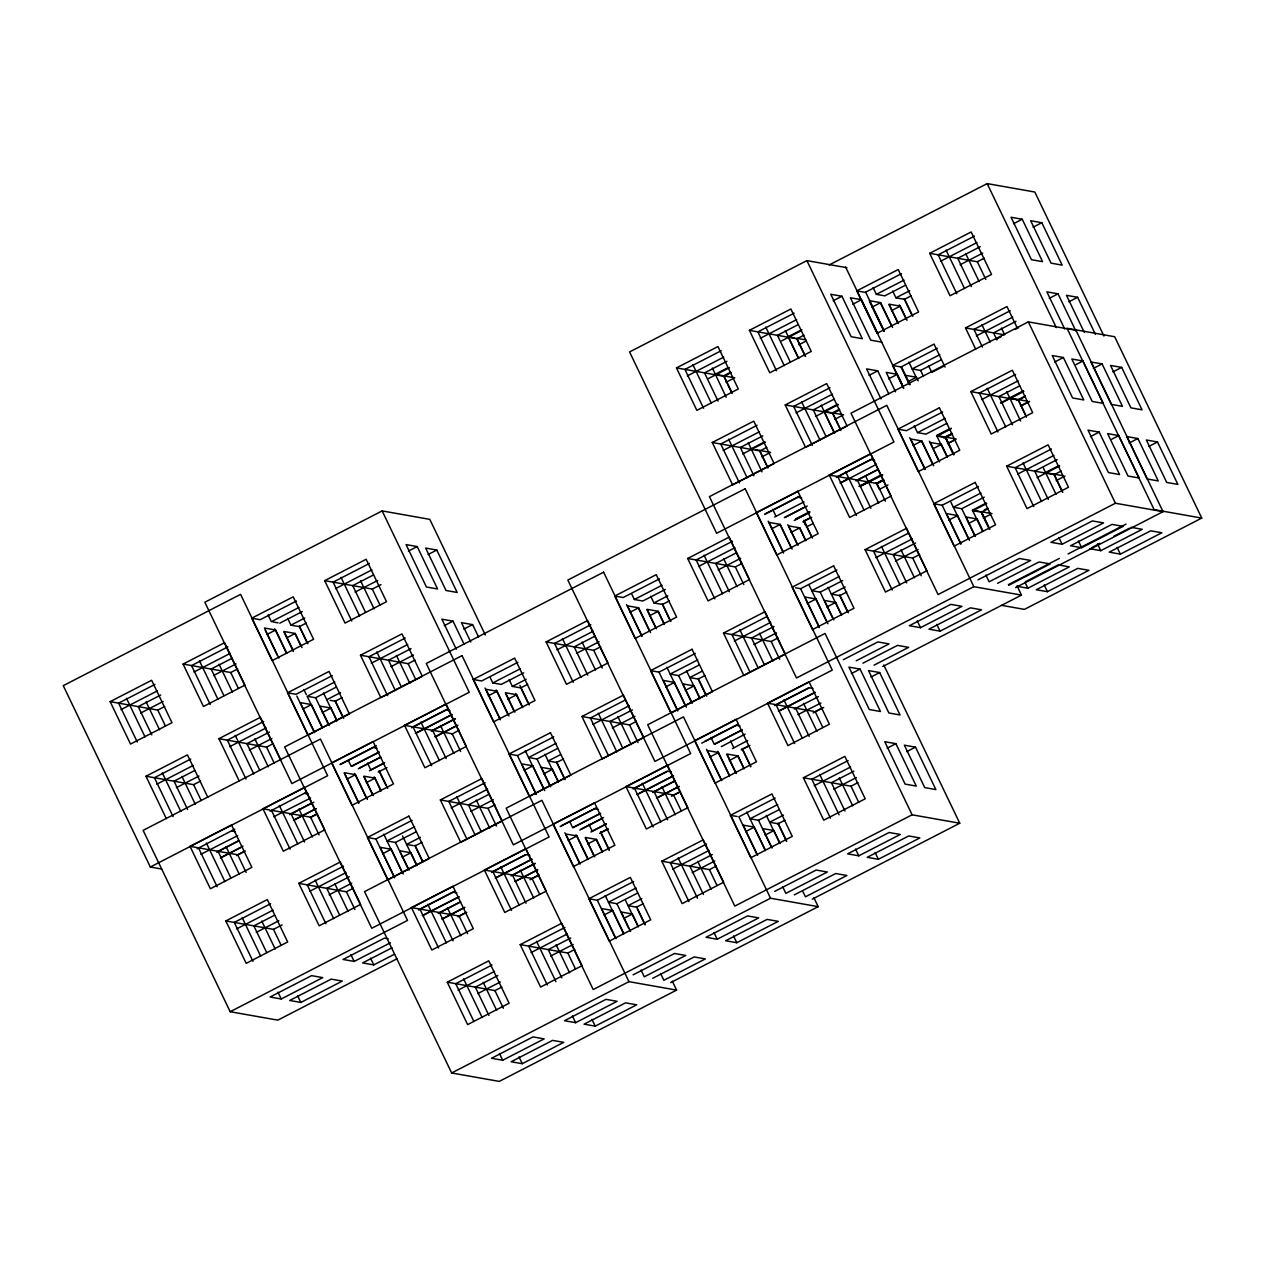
<?xml version="1.0" encoding="UTF-8"?>
<svg xmlns="http://www.w3.org/2000/svg" width="1265" height="1265" viewBox="0 0 1265 1265"><rect width="100%" height="100%" fill="white"/><g stroke="black" fill="none" stroke-linecap="round" stroke-linejoin="round"><path stroke-width="1.5" d="M806.896 260.622L629.559 351.939L716.638 533.292L893.96 441.975L806.896 260.622L846.918 267.706M829.16 264.97L987.174 183.599L1034.817 192.027L1103.966 336.047M382.156 510.918L204.835 602.235L291.899 783.588L469.236 692.271L382.156 510.918L429.8 519.362L485.286 634.919M676.475 367.909L717.951 346.547L738.317 388.972L696.841 410.334L676.475 367.909L724.102 376.338L731.012 372.78M749.402 330.355L790.878 308.992L811.245 351.417L769.768 372.78L749.402 330.355L797.045 338.783L803.955 335.225M721.208 350.721L684.918 369.412L703.593 408.295M794.151 313.167L757.861 331.857L776.52 370.74M687.338 375.879L723.722 357.141M760.265 338.324L796.665 319.586M833.208 300.77L841.937 296.263L862.303 338.688L851.155 336.711L830.789 294.286L841.937 296.263M856.753 290.887L898.229 269.524L918.596 311.949L877.119 333.296L856.753 290.887L865.197 292.373L901.486 273.683M929.68 253.332L971.156 231.969L991.523 274.394L950.047 295.741L929.68 253.332L977.323 261.76L984.233 258.202M726.98 361.3L704.526 372.875L718.093 401.147M798.199 324.646L777.453 335.32L790.182 361.822M974.43 236.128L938.14 254.818L956.799 293.701M727.264 368.083L715.168 374.314L734.775 377.776L726.031 382.283M798.294 357.963L788.111 336.759L801.931 329.643M708.669 378.441L729.478 367.72M781.596 340.886L800.698 331.066M852.784 304.233L861.528 299.726L877.657 333.312M873.103 287.582L876.345 294.35L904.001 280.118M940.543 261.286L976.944 242.564M1013.486 223.731L1022.231 219.24L1042.597 261.665L1031.434 259.689L1011.067 217.264L1022.231 219.24M251.735 618.206L293.211 596.843L313.578 639.268L272.102 660.63L251.735 618.206L260.179 619.708L296.484 601.017M324.678 580.651L366.154 559.288L386.521 601.713L345.045 623.076L324.678 580.651L372.305 589.079L380.955 584.636M730.538 372.258L723.627 375.816L732.103 393.478M905.534 285.163L884.804 295.852L876.345 294.35M980.201 246.722L957.731 258.297L971.314 286.57M369.412 563.463L333.122 582.153L351.796 621.036M798.958 344.728L805.947 341.123M871.901 307.174L880.646 302.667L892.521 327.414M110.15 701.648L151.626 680.285L171.993 722.695L130.516 744.057L110.15 701.648L157.793 710.076L164.703 706.518M183.093 664.078L224.569 642.731L244.936 685.14L203.459 706.503L183.093 664.078L230.736 672.521L237.646 668.948M892.679 291.045L895.936 297.813L909.756 290.697M960.135 264.764L982.699 253.142M1033.078 227.21L1041.807 222.703L1062.173 265.128L1051.041 263.152L1030.675 220.727L1041.807 222.703M298.983 607.437L271.342 621.684L268.085 614.901M335.525 588.62L371.926 569.882M408.469 551.066L417.213 546.559L437.579 588.984L426.432 587.007L406.065 544.598L417.213 546.559M154.899 684.444L118.61 703.134L137.268 742.017M227.842 646.889L191.537 665.58L210.211 704.463M895.936 297.813L904.38 299.315L911.306 295.757M279.786 623.171L302.256 611.596M352.729 585.616L373.46 574.942M891.493 310.637L900.237 306.13L907.021 320.282M121.013 709.602L157.413 690.864M193.94 672.047L230.341 653.309M266.899 634.492L275.628 630.002L286.665 652.977M287.661 618.364L290.918 625.147L304.754 618.032M355.117 592.083L377.682 580.461M428.06 554.529L436.789 550.038L457.155 592.447L446.023 590.486L425.657 548.061L436.789 550.038M160.671 695.038L138.201 706.613L151.784 734.886M231.89 658.369L211.144 669.043L223.873 695.56M290.918 625.147L299.378 626.634L306.288 623.076M140.605 713.081L163.169 701.458M213.548 675.526L236.112 663.904M286.475 637.971L295.219 633.465L302.003 647.601M712.274 442.497L753.766 421.15L774.117 463.559L732.641 484.922L712.274 442.497L759.917 450.925L766.827 447.367M785.217 404.942L826.693 383.58L847.06 426.005L805.584 447.367L785.217 404.942L832.86 413.37L839.77 409.813M757.023 425.309L720.734 443.999L739.393 482.882M829.966 387.754L793.661 406.445L812.336 445.327M759.522 431.729L723.137 450.466M796.065 412.912L832.465 394.174M869.023 375.357L877.752 370.851L888.789 393.842M903.59 388.45L892.552 365.474L934.044 344.112L945.066 367.087M975.679 349.124L965.495 327.92L1006.972 306.557L1017.155 327.762M762.795 435.887L740.325 447.462L753.908 475.751M833.999 399.234L813.269 409.907L825.998 436.425M892.552 365.474L901.012 366.961L937.302 348.286M1010.245 310.731L973.955 329.406L982.431 347.084M750.983 448.901L764.803 441.785M834.109 432.567L823.926 411.346L837.746 404.231M742.729 453.929L765.293 442.323M815.672 416.375L838.236 404.753M888.599 378.82L895.588 375.231M939.8 354.706L912.16 368.937L920.604 370.439L941.35 359.75M976.359 335.889L1012.743 317.151M1049.302 298.334L1058.03 293.828L1075.851 330.94M287.55 692.793L329.027 671.446L349.393 713.855L307.917 735.218L287.55 692.793L295.994 694.295L332.284 675.605M360.478 655.238L401.954 633.892L422.32 676.301L380.844 697.663L360.478 655.238L408.121 663.666L415.031 660.109M839.28 409.291L832.37 412.849L840.861 430.527M1016.016 321.31L993.547 332.885L996.931 339.953M405.227 638.05L368.937 656.741L387.596 695.624M761.846 456.871L770.591 452.38L756.059 449.802M834.774 419.316L843.518 414.809L823.926 411.346M907.717 381.761L916.461 377.27L918.153 380.797M166.332 818.645L145.965 776.236L187.441 754.873L207.808 797.298M239.275 781.09L218.908 738.681L260.384 717.318L280.751 759.743M1028.334 321.879L850.997 413.196L938.077 594.55L1115.414 503.233L1163.041 511.661L1075.977 330.307L1028.334 321.879L1115.414 503.233M943.848 366.186L931.752 372.4L928.494 365.632M995.95 339.352L1001.184 336.648M1015.052 329.517L1018.515 327.73M1068.878 301.797L1077.622 297.291L1095.443 334.419M334.798 682.025L307.142 696.272L322.417 728.087M371.341 663.208L407.725 644.47M444.284 625.653L453.028 621.162L464.049 644.138M190.715 759.047L154.425 777.722L173.084 816.605M263.658 721.477L227.352 740.167L246.027 779.05M308.834 696.572L315.586 697.758L336.332 687.085M410.999 648.645L388.529 660.203L401.258 686.721M156.828 784.205L193.213 765.467M229.756 746.65L266.156 727.913M302.699 709.096L311.443 704.589L322.48 727.565M326.734 699.735L340.554 692.619M390.932 666.671L413.497 655.064M463.876 629.116L472.604 624.625L478.549 636.991M194.747 770.511L174.017 781.201L187.6 809.474M269.413 732.071L246.944 743.646L259.673 770.148M330.118 700.336L335.178 701.237L342.103 697.663M176.42 787.668L198.984 776.046M249.347 750.113L271.912 738.491M322.29 712.559L331.035 708.052L336.964 720.433M145.965 776.236L193.608 784.664L200.518 781.106M218.908 738.681L266.536 747.109L273.461 743.551M970.84 391.612L1012.332 370.25L1032.699 412.675L991.207 434.037L970.84 391.612L1018.483 400.04L1025.393 396.483M942.662 411.979L906.357 430.669L899.605 429.468M1015.589 374.424L979.3 393.115L997.974 431.998M829.271 475.039L870.747 453.692L891.113 496.101L849.637 517.464L829.271 475.039L848.862 478.518L840.118 483.009M914.263 425.862L917.505 432.63L945.161 418.399M981.703 399.582L1018.104 380.844M1054.646 362.027L1063.391 357.521L1083.757 399.946L1072.609 397.969L1052.243 355.544L1063.391 357.521M764.787 514.096L799.353 496.291M872.281 458.736L837.715 476.541L856.389 515.424M765.183 514.143L798.025 497.224L801.741 497.888M836.386 477.474L870.952 459.669L874.668 460.334M946.694 423.459L925.964 434.132L917.505 432.63M1019.637 385.904L998.907 396.578L1012.474 424.85M614.758 596.036L656.235 574.674L676.601 617.099L635.125 638.446L614.758 596.036L623.202 597.523L659.492 578.848M687.686 558.482L729.178 537.119L749.528 579.544L708.052 600.891L687.686 558.482L735.329 566.91L742.239 563.352M774.607 517.005L803.987 501.873M840.624 483.009L876.519 464.271M913.077 445.454L921.806 440.963L933.681 465.71M947.279 457.313L936.606 435.571L948.703 429.341M1023.369 390.901L1009.549 398.016L1027.291 401.163M937.302 435.476L951.343 428.234M1000.504 402.918L1023.338 391.17M732.435 541.293L696.145 559.968L714.804 598.851M950.916 428.977L937.096 436.109L945.556 437.595L952.466 434.037M1001.295 403.045L1008.284 399.44M1010.039 398.554L1023.859 391.423M1075.977 364.589L1082.966 360.984L1103.333 403.409L1092.201 401.432L1071.835 359.023L1082.966 360.984M784.379 517.559L805.125 506.886M857.322 480.004L876.329 470.216M784.79 517.606L807.26 506.032M855.994 480.937L878.463 469.378M473.173 679.463L514.649 658.116L535.016 700.525L493.54 721.888L473.173 679.463L481.633 680.965L517.923 662.275M546.116 641.908L587.593 620.546L607.959 662.971L566.483 684.333L546.116 641.908L593.744 650.337L600.669 646.779M951.976 433.516L945.066 437.073L953.541 454.736M943.737 438.006L952.371 433.547M1016.681 400.452L1025.314 395.992M631.915 594.423L634.35 599.499L662.006 585.268M698.549 566.451L734.949 547.713M771.492 528.897L780.236 524.39L792.111 549.136M795.717 518.903L809.758 511.677M858.919 486.361L881.752 474.596M590.866 624.72L554.56 643.411L573.235 682.294M795.527 519.536L809.347 512.42M859.726 486.487L880.551 475.751M934.408 448.031L941.397 444.426L947.327 456.791M794.199 520.468L809.742 512.452M860.216 486.472L882.685 474.897M947.469 443.541L956.214 439.05L936.606 435.571M1020.412 405.986L1029.141 401.479M1093.355 368.431L1102.084 363.925L1122.45 406.35L1111.303 404.373L1090.936 361.964L1102.084 363.925M947.975 443.541L954.885 439.967M1020.918 405.97L1029.552 401.527M665.279 589.427L642.81 601.001L634.35 599.499M736.483 552.758L715.737 563.447L729.32 591.72M404.531 725.351L446.007 703.988L466.374 746.397L424.898 767.76L404.531 725.351L411.299 726.537M878.558 482.091L882.005 480.32M809.157 518.365L803.971 521.038L811.608 536.945M850.554 478.818L876.914 483.483L883.824 479.909M802.895 521.828L811.671 517.306M876.645 483.863L883.666 480.241M490.346 677.85L492.781 682.942L520.437 668.695M556.964 649.878L593.364 631.14M629.907 612.323L638.651 607.817L650.526 632.563M340.048 764.392L376.338 745.702M431.65 765.72L412.991 726.837L447.557 709.048M340.443 764.44L373.286 747.536L377.002 748.184M411.663 727.77L446.229 709.965L449.945 710.63M650.684 596.195L653.942 602.962L667.762 595.847M718.141 569.914L740.705 558.292M791.084 532.359L799.812 527.853L805.758 540.234M806.39 526.967L813.316 523.41M887.983 484.954L879.333 489.413L876.076 482.629M523.694 672.869L501.225 684.428L492.781 682.942M594.898 636.2L574.168 646.874L587.735 675.146M190.019 846.332L231.495 824.97L251.862 867.395L210.385 888.757L190.019 846.332L237.662 854.76L242.848 852.088M150.329 867.015L327.651 775.714L240.587 594.36L63.25 685.662L150.329 867.015L161.762 869.039M1112.931 371.894L1121.676 367.403L1142.042 409.813L1130.91 407.852L1110.544 365.427L1121.676 367.403M653.942 602.962L662.386 604.464L669.312 600.907M378.852 752.137L351.196 766.369L348.761 761.293M415.394 733.305L451.795 714.567M488.337 695.75L497.082 691.259L508.957 716.006M351.607 766.416L379.247 752.169M415.9 733.305L452.19 714.614M197.15 848.752L234.768 829.144M270.078 811.197L305.972 792.475M509.115 679.621L512.357 686.405L526.193 679.289M576.555 653.341L599.12 641.719M649.498 615.786L658.243 611.295L664.172 623.661M359.655 767.871L380.386 757.182M455.052 718.741L432.583 730.3L446.15 758.589M358.327 768.788L380.797 757.229M431.254 731.233L455.463 718.773M512.357 686.405L520.816 687.891L527.726 684.333M200.882 854.302L237.678 835.612M273.809 816.747L310.621 798.041M346.752 779.193L355.497 774.686L367.372 799.433M384.607 762.716L370.787 769.832L367.53 763.064M434.986 736.783L455.827 726.047M507.913 699.229L516.658 694.722L522.603 707.088M369.459 770.764L383.279 763.649M435.476 736.768L457.946 725.193M238.816 840.624L218.07 851.298L230.799 877.815M311.743 803.069L291.013 813.743L304.58 842.016M216.742 852.231L239.212 840.656M289.685 814.676L313.878 802.216M378.172 772.124L386.948 767.602M451.905 734.159L459.084 730.221M220.474 857.765L243.038 846.143M293.401 820.21L315.965 808.588M366.344 782.655L375.088 778.149L381.018 790.53M220.964 857.765L241.71 847.076M293.907 820.194L316.377 808.635M290.08 849.163L271.406 810.28L310.589 817.206L317.515 813.648M236.587 855.567L245.363 851.045M310.336 817.585L317.357 813.98M1006.655 466.2L1048.132 444.853L1068.498 487.262L1027.022 508.625L1006.655 466.2L1054.298 474.628L1061.208 471.07M935.42 504.055L942.172 505.257L978.462 486.566M1051.405 449.012L1015.115 467.702L1033.774 506.585M865.086 549.643L906.562 528.28L926.929 570.705L885.453 592.052L865.086 549.643L912.713 558.071L919.639 554.513M953.32 507.233L980.976 492.986M1017.519 474.169L1053.903 455.432M1090.462 436.615L1099.206 432.124L1119.572 474.533L1108.409 472.557L1088.042 430.147L1099.206 432.124M795.527 587.798L800.603 588.684L836.892 569.993M908.096 533.34L873.53 551.129L892.205 590.012M955.012 507.534L961.764 508.72L984.233 497.161M1057.176 459.59L1034.707 471.165L1048.29 499.454M723.501 633.069L764.977 611.707L785.344 654.132L743.867 675.494L723.501 633.069L771.144 641.497L778.054 637.94M811.735 590.66L839.391 576.429M875.933 557.596L912.334 538.858M948.877 520.042L957.621 515.551L969.496 540.297M982.605 531.379L972.421 510.159L986.257 503.043M1059.185 465.488L1045.364 472.604L1063.106 475.751M652.25 670.924L659.018 672.126L695.307 653.436M766.527 616.767L731.961 634.571L749.781 671.683M986.732 503.581L972.911 510.696L981.355 512.183L988.281 508.625M1037.11 477.632L1059.675 466.026M1111.793 439.176L1118.782 435.587L1139.148 477.996L1128.016 476.035L1107.65 433.61L1118.782 435.587M813.442 590.961L820.194 592.162L842.664 580.588M915.591 543.033L893.122 554.592L906.705 582.88M581.932 716.496L623.408 695.149L643.774 737.558L602.298 758.921L581.932 716.496L629.559 724.94L636.485 721.366M984.328 509.874L987.791 508.103M670.165 674.087L697.806 659.856M734.364 641.039L770.749 622.301M807.307 603.484L816.036 598.978L827.927 623.724M510.68 754.351L517.432 755.553L553.738 736.863M624.942 700.193L590.375 717.998L608.196 755.11M845.162 587.007L831.326 594.123L839.786 595.625L846.696 592.067M895.525 561.075L918.09 549.453M968.468 523.52L977.212 519.014L983.142 531.395M983.285 518.128L990.274 514.539M1056.212 480.574L1064.956 476.083M1129.155 443.019L1137.899 438.528L1158.266 480.937L1147.118 478.961L1126.751 436.551L1137.899 438.528M671.857 674.387L678.609 675.589L699.355 664.916M774.022 626.46L751.552 638.034L764.281 664.536M440.347 799.939L481.823 778.576L502.189 821.001L460.713 842.348L440.347 799.939L487.99 808.367L494.9 804.809M556.236 743.282L528.58 757.529L537.04 759.016L557.77 748.342M592.779 724.466L629.179 705.728M665.722 686.911L674.466 682.42L686.342 707.167M369.095 837.794L375.863 838.98L412.153 820.305M485.096 782.735L448.806 801.425L466.627 838.553M701.854 671.336L689.757 677.566L698.201 679.052L705.111 675.494M753.956 644.502L776.52 632.88M826.883 606.947L835.627 602.44L841.573 614.822M632.437 709.902L609.967 721.461L622.696 747.979M225.834 920.92L267.31 899.573L287.677 941.982L246.201 963.345L225.834 920.92L273.477 929.348L282.111 924.905M298.777 883.365L340.253 862.003L360.62 904.428L319.144 925.79L298.777 883.365L346.404 891.793L353.315 888.236M1148.746 446.482L1157.491 441.991L1177.857 484.4L1166.725 482.439L1146.359 440.014L1157.491 441.991M414.651 826.725L387.011 840.956L395.455 842.458L416.201 831.769M451.21 807.908L487.594 789.17M524.153 770.353L532.881 765.847L544.772 790.593M270.584 903.732L234.278 922.422L252.953 961.305M343.511 866.177L307.221 884.868L325.896 923.75M560.269 754.762L548.172 760.992L556.632 762.495L563.542 758.921M612.371 727.928L634.935 716.322M685.314 690.374L694.058 685.883L699.988 698.248M489.128 794.214L468.398 804.904L481.127 831.405M236.697 928.89L273.082 910.152M309.625 891.335L346.009 872.597M382.568 853.78L391.312 849.274L403.187 874.02M420.423 837.303L406.603 844.419L413.355 845.621M470.801 811.371L493.366 799.749M543.729 773.816L552.473 769.31L558.418 781.691M274.616 915.212L253.87 925.885L266.615 952.403M349.282 876.756L326.813 888.33L339.542 914.848M421.957 842.364L415.047 845.921L422.684 861.829M256.273 932.352L278.853 920.746M329.216 894.798L351.781 883.176M402.159 857.243L410.888 852.752L416.833 865.118M977.987 579.844L1019.464 558.482L1030.611 560.458L989.135 581.821L985.878 575.053M973.829 586.675L796.491 677.977L709.428 496.623L886.765 405.322L973.829 586.675L1021.472 595.103L1017.202 586.217M1062.078 544.266L1103.554 522.904L1092.407 520.927L1050.93 542.29L1062.078 544.266L1058.821 537.483M843.328 659.713L877.894 641.924L889.042 643.901L856.199 660.804M997.595 583.307L1039.071 561.96L1050.203 563.921L1008.727 585.284M767.555 703.166L809.031 681.819L829.397 724.228L787.921 745.591L767.555 703.166L806.738 710.108M920.493 627.693L961.969 606.346L950.821 604.37L909.345 625.716L920.493 627.693L917.252 620.925M1008.379 584.683L1059.295 558.466M1068.071 553.943L1126.024 524.105M704.795 741.337L737.637 724.418M808.841 687.765L776.014 704.668L794.673 743.551M701.743 743.156L736.309 725.351L740.025 726.015M774.686 705.601L809.252 687.796L812.968 688.46M1081.654 547.729L1123.13 526.366L1111.998 524.406L1070.522 545.753L1081.654 547.729L1078.413 540.961M862.92 663.192L897.486 645.387L908.618 647.364L874.052 665.153M625.985 786.609L667.461 765.246L687.828 807.671L646.352 829.018L625.985 786.609L665.169 793.534M1025.33 581.805L1058.173 564.886L1069.32 566.862L1027.844 588.225L1016.681 586.248M1091.347 547.808L1099.997 543.349M1113.817 536.234L1129.376 528.232M1015.558 587.608L1163.041 511.661M741.875 729.952L714.219 744.199L710.962 737.416M778.418 711.136L814.802 692.398M851.361 673.581L860.089 669.09L880.456 711.499L869.308 709.523L848.942 667.114L860.089 669.09M714.614 744.231L742.27 730M778.924 711.136L815.213 692.445M561.486 825.65L596.052 807.861M667.272 771.191L634.429 788.095L653.104 826.978M560.158 826.583L594.724 808.794L598.44 809.442M633.101 789.028L667.667 771.223L671.383 771.887M940.085 631.156L981.561 609.809L970.429 607.832L928.953 629.195L940.085 631.156L936.827 624.388M1089.624 548.694L1100.771 550.67L1142.248 529.308L1131.1 527.331M721.35 746.619L745.132 734.127M794.278 709.064L818.471 696.604M411.457 907.59L452.933 886.227L473.3 928.652L431.824 950.015L411.457 907.59L431.065 911.053M484.4 870.035L525.876 848.673L546.243 891.098L504.767 912.46L484.4 870.035L523.584 876.977M882.764 666.529L1021.472 595.103M600.29 813.395L572.65 827.626L570.199 822.55M636.833 794.562L673.233 775.84M709.776 757.008L718.52 752.517L729.541 775.492M573.045 827.674L600.701 813.427M637.339 794.562L673.628 775.872M454.483 891.287L419.917 909.092L438.576 947.975M525.687 854.618L492.844 871.538L511.519 910.421M418.589 910.025L453.155 892.22L456.871 892.884M491.532 872.455L526.098 854.666L529.814 855.314M732.482 748.595L747.631 740.547M798.009 714.599L820.969 703.024M870.937 677.044L879.681 672.553L900.048 714.962L888.915 713.001L868.549 670.577L879.681 672.553M581.094 829.128L603.563 817.554M674.767 780.885L654.037 791.574L667.604 819.847M579.765 830.061L602.235 818.487M652.708 792.491L675.178 780.932M230.183 1011.715L407.52 920.398L320.44 739.045L143.119 830.362L230.183 1011.715L277.826 1020.143L397.21 958.664M1047.42 591.688L1088.896 570.325L1077.764 568.365L1036.288 589.727L1047.42 591.688L1044.178 584.92M1120.363 554.133L1161.839 532.771L1150.707 530.81L1109.231 552.157L1120.363 554.133L1117.106 547.366M749.165 745.591L742.255 749.149L750.746 766.827M822.108 708.036L815.198 711.594L822.835 727.501M741.179 749.955L749.971 745.433M813.174 712.891L823.705 707.467M422.32 915.56L458.721 896.822M495.248 878.005L531.648 859.267M568.206 840.45L576.935 835.944L587.972 858.919M422.826 915.544L459.116 896.869M495.769 877.989L532.059 859.315M606.062 823.974L592.226 831.089L588.968 824.321M656.424 798.041L678.989 786.419M729.367 760.486L738.096 755.98L744.041 768.361M590.897 832.022L606.457 824.021M656.93 798.025L679.4 786.466M1201.75 518.081L1154.107 509.637L1067.043 328.283L1114.671 336.727L1201.75 518.081L1024.413 609.382L1001.548 605.334M460.254 901.882L439.508 912.555L453.091 940.828M534.921 863.426L512.452 875.001L526.019 903.273M438.196 913.488L460.65 901.913M511.123 875.933L535.316 863.473M607.595 829.034L600.685 832.591L609.161 850.27M666.861 793.835L673.613 795.037L680.523 791.479M599.61 833.382L608.386 828.875M671.589 796.318L680.38 791.795M281.241 998.986L322.717 977.624L311.57 975.647L270.093 997.01L281.241 998.986L278 992.203M388.229 938.756L384.513 938.092L343.036 959.455L354.184 961.432L390.474 942.741M441.912 919.023L464.476 907.4M514.855 881.468L537.419 869.846M587.782 843.913L596.527 839.407L602.472 851.788M442.418 919.023L464.872 907.448M515.345 881.468L537.815 869.893M392.008 947.801L362.628 962.918L373.776 964.895L394.506 954.221M432.757 911.353L459.1 916.018L466.01 912.46M525.275 877.262L532.043 878.463L538.953 874.906M458.025 916.825L466.801 912.302M530.019 879.76L538.795 875.238M300.833 1002.449L342.309 981.087L331.177 979.126L289.701 1000.473L300.833 1002.449L297.575 995.681M730.427 815.324L771.903 793.961L792.27 836.371L750.793 857.733L730.427 815.324L737.195 816.51M803.37 777.754L844.846 756.407L865.213 798.816L823.736 820.179L803.37 777.754L851.013 786.197L857.923 782.624M775.176 798.12L738.886 816.81L756.707 853.922M848.119 760.565L811.814 779.256L830.488 818.139M588.857 898.751L630.334 877.388L650.7 919.813L609.224 941.176L588.857 898.751L597.301 900.253L633.591 881.563M661.785 861.196L703.277 839.834L723.627 882.258L682.151 903.605L661.785 861.196L709.428 869.624L716.338 866.066M777.675 804.54L750.019 818.787L758.478 820.273L779.208 809.6M814.217 785.723L850.618 766.985M887.176 748.168L895.905 743.678L916.271 786.087L905.123 784.126L884.757 741.701L895.905 743.678M706.534 844.008L670.244 862.683L688.903 901.565M853.875 771.16L831.405 782.719L844.988 811.007M447.272 982.178L488.749 960.831L509.115 1003.24L467.639 1024.603L447.272 982.178L494.915 990.606L501.826 987.048M520.215 944.623L561.692 923.276L582.058 965.685L540.582 987.048L520.215 944.623L567.843 953.051L574.769 949.493M636.105 887.983L608.449 902.214L616.893 903.716L637.639 893.027M672.648 869.166L709.033 850.428M745.591 831.611L754.335 827.104L765.357 850.08M492.022 964.989L455.732 983.68L473.553 1020.792M564.965 927.435L528.659 946.125L547.334 985.008M783.446 815.134L769.626 822.25L778.07 823.752L784.98 820.194M833.825 789.202L856.389 777.58M906.752 751.631L915.496 747.141L935.863 789.566L924.731 787.589L904.364 745.164L915.496 747.141M712.306 854.587L689.836 866.161L703.419 894.434M458.136 990.147L494.52 971.409M531.063 952.592L567.463 933.855M604.006 915.038L612.75 910.547L623.787 933.523M641.861 898.561L628.041 905.677L636.485 907.179L643.411 903.621M692.24 872.629L714.804 861.006M765.183 835.074L773.911 830.567L779.857 842.949M497.793 975.584L475.324 987.143L488.907 1015.431M570.721 938.013L548.251 949.588L561.834 977.877M477.727 993.61L500.292 982.004M550.654 956.055L573.219 944.449M623.598 918.501L632.342 914.01L638.272 926.375M912.112 814.802L734.791 906.104L647.712 724.75L825.049 633.449L912.112 814.802L959.756 823.23L883.776 664.979M774.702 891.398L816.178 870.051L827.326 872.012L785.85 893.375L782.592 886.607M770.543 898.229L593.206 989.546L506.142 808.193L683.464 716.875L770.543 898.229L818.186 906.657L813.917 897.77M858.777 855.82L900.269 834.457L889.105 832.497L847.629 853.843L858.777 855.82L855.535 849.052M633.117 974.841L674.593 953.478L685.741 955.455L644.264 976.817L641.023 970.034M794.293 894.877L835.77 873.514L846.902 875.491L805.426 896.838L802.99 891.762M628.958 981.656L541.894 800.302L364.557 891.619L451.637 1072.973L628.958 981.656L676.601 990.1L672.332 981.197M717.208 939.247L758.684 917.9L747.536 915.923L706.06 937.286L717.208 939.247L713.95 932.479M878.369 859.283L919.845 837.936L908.713 835.959L867.237 857.322L878.369 859.283L875.111 852.515M652.724 978.304L694.2 956.941L705.332 958.917L663.856 980.28L660.599 973.497M812.272 899.162L959.756 823.23M502.695 1060.244L544.171 1038.881L533.024 1036.905L491.532 1058.267L502.695 1060.244L499.438 1053.476M575.622 1022.689L617.099 1001.327L605.951 999.35L564.475 1020.713L575.622 1022.689L572.381 1015.906M736.783 942.725L778.275 921.363L767.128 919.386L725.651 940.749L736.783 942.725L733.542 935.942M670.687 982.605L818.186 906.657M522.271 1063.707L563.747 1042.344L552.615 1040.383L511.139 1061.73L522.271 1063.707L519.029 1056.939M595.214 1026.152L636.69 1004.79L625.558 1002.829L584.082 1024.176L595.214 1026.152L591.957 1019.384M676.601 990.1L499.264 1081.401L451.637 1072.973M1058.03 293.828L1046.882 291.851L1064.703 328.979M1077.622 297.291L1066.49 295.33L1084.311 332.442M880.646 302.667L869.498 300.69L883.919 330.75M900.237 306.13L889.089 304.169L898.435 323.603M861.528 299.726L850.396 297.765L870.763 340.174L881.895 342.151M965.495 327.92L1004.679 334.846L1001.437 328.078M788.111 336.759L794.863 337.961M805.837 339.89L796.555 338.261L805.046 355.924M916.461 377.27L905.313 375.294L909.551 384.133M877.752 370.851L866.604 368.89L881.025 398.934M921.806 440.963L910.658 438.987L925.079 469.03M941.397 444.426L930.265 442.45L939.595 461.899M972.421 510.159L979.189 511.36M992.013 513.637L980.881 511.661L989.356 529.339M957.621 515.551L946.473 513.574L960.894 543.618M977.212 519.014L966.065 517.037L975.41 536.486M780.236 524.39L769.073 522.413L783.509 552.457M799.812 527.853L788.68 525.892L798.009 545.326M816.036 598.978L804.888 597.001L819.325 627.061M835.627 602.44L824.495 600.48L833.825 619.913M638.651 607.817L627.503 605.856L641.924 635.9M658.243 611.295L647.111 609.319L656.44 628.768M453.028 621.162L441.865 619.186L456.301 649.23M472.604 624.625L461.472 622.649L470.801 642.098M674.466 682.42L663.319 680.443L677.74 710.487M694.058 685.883L682.91 683.906L692.255 703.356M808.43 710.408L813.506 711.294M273.019 621.969L278.094 622.87M275.628 630.002L264.48 628.025L278.901 658.069M295.219 633.465L284.087 631.488L293.417 650.937M497.082 691.259L485.918 689.283L500.355 719.326M516.658 694.722L505.526 692.746L514.855 712.195M718.52 752.517L707.372 750.54L721.793 780.584M738.096 755.98L726.964 754.003L736.309 773.453M311.443 704.589L300.295 702.613L314.716 732.656M331.035 708.052L319.903 706.091L329.232 725.525M412.991 726.837L452.174 733.779L460.666 751.442M532.881 765.847L521.733 763.87L536.154 793.914M552.473 769.31L541.341 767.349L550.67 786.783M754.335 827.104L743.172 825.128L757.609 855.187M773.911 830.567L762.779 828.607L772.109 848.04M355.497 774.686L344.349 772.709L358.77 802.769M375.088 778.149L363.94 776.188L373.286 795.622M576.935 835.944L565.787 833.983L580.208 864.027M596.527 839.407L585.395 837.446L594.724 856.879M304.644 793.408L308.36 794.056M264.654 809.078L269.714 809.98M391.312 849.274L380.164 847.313L394.585 877.357M410.888 852.752L399.756 850.776L409.101 870.225M231.716 830.963L235.432 831.611M612.75 910.547L601.602 908.57L616.023 938.614M632.342 914.01L621.21 912.033L630.539 931.483M987.174 183.599L1056.322 327.619M977.323 261.76L985.815 279.439M965.622 253.49L979.063 281.463M1097.53 543.903L1100.771 550.67M1018.483 400.04L1026.121 415.948M1054.298 474.628L1062.79 492.306M946.03 250.027L964.547 288.61M1017.993 399.519L1026.484 417.181M1053.808 474.106L1062.3 491.785M981.846 324.615L990.179 341.993M1006.782 391.77L1020.586 420.992M1043.404 468.066L1056.038 494.346M987.19 388.308L1005.722 426.89M1023.006 462.895L1041.522 501.478M904.333 298.572L912.871 316.361M904.38 299.315L912.018 315.222M899.336 304.881L906.12 319.033M1025.393 583.149L1027.844 588.225M889.042 304.691L897.533 322.354M920.62 370.439L923.165 375.737M945.493 436.868L954.031 454.641M981.355 511.534L989.878 529.323M945.556 437.595L953.193 453.503M981.355 512.183L988.155 526.335M880.598 303.189L891.619 326.164M908.902 362.169L917.252 379.547M865.624 292.168L884.409 331.288M901.486 366.85L910.025 384.623M869.435 301.212L883.871 331.256M901.012 366.961L909.503 384.639M903.289 386.695L897.344 374.329L886.212 372.353L895.541 391.802M845.605 267.026L903.653 387.928M929.364 441.2L938.693 460.65M961.78 508.72L974.509 535.237M921.758 441.469L932.779 464.445M950.885 502.142L968.595 539.048M909.756 437.737L925.031 469.552M942.172 505.257L960.847 544.14M876.914 483.483L885.389 501.146M912.713 558.071L921.205 575.749M866.019 476.905L878.637 503.185M901.012 549.801L914.453 577.773M797.045 338.783L805.536 356.461M832.86 413.37L840.498 429.278M785.344 330.513L798.768 358.501M821.159 405.1L834.584 433.089M857.306 480.004L870.889 508.293M845.621 471.734L864.137 510.333M881.42 546.338L899.953 584.92M765.752 327.05L784.268 365.632M801.551 401.637L820.084 440.22M803.923 520.295L812.446 538.068M839.77 594.977L848.309 612.75M839.786 595.625L847.423 611.533M803.955 521.892L805.584 525.275M799.765 528.375L805.71 540.74M828.085 587.355L841.51 615.343M724.102 376.338L731.739 392.245M759.917 450.925L767.555 466.832M759.427 450.403L767.918 468.082M787.779 524.643L797.108 544.077M820.194 592.162L832.923 618.664M712.401 368.068L726.205 397.289M748.216 442.655L762.02 471.877M772.678 509.305L775.935 516.073M780.173 524.912L791.21 547.887M809.3 585.584L827.025 622.475M768.171 521.164L783.446 552.979M800.603 588.684L819.261 627.567M692.825 364.605L711.341 403.187M728.624 439.192L747.156 477.791M851.013 786.197L858.65 802.105M803.496 703.324L816.921 731.312M839.296 777.928L852.736 805.9M735.329 566.91L743.82 584.588M771.144 641.497L779.635 659.176M795.606 708.131L809.173 736.42M723.627 558.64L737.068 586.628M759.443 633.227L772.868 661.216M783.905 699.861L802.421 738.444M819.704 774.449L839.09 814.802M704.036 555.177L722.552 593.759M739.851 629.764L758.368 668.347M742.207 748.421L750.746 766.195M778.054 823.088L786.593 840.877M778.07 823.752L786.561 841.415M730.553 740.895L733.811 747.662M738.048 756.502L743.994 768.867M766.369 815.482L779.809 843.455M662.338 603.721L670.877 621.51M698.185 678.404L706.724 696.177M662.386 604.464L670.023 620.372M699.055 680.823L705.838 694.959M658.18 611.801L664.125 624.183M686.5 670.782L699.94 698.77M726.916 754.525L735.408 772.203M758.478 820.273L771.207 846.791M717.619 751.268L729.494 776.014M746.777 812.004L765.309 850.602M647.048 609.841L655.539 627.503M678.625 675.589L691.354 702.107M706.471 749.291L720.892 779.335M638.604 608.339L649.625 631.314M666.908 667.319L685.44 705.902M626.602 604.607L641.877 636.422M659.018 672.126L677.692 711.009M673.613 795.037L681.25 810.944M709.428 869.624L717.065 885.532M661.911 786.767L675.352 814.739M697.727 861.354L711.167 889.342M593.744 650.337L602.235 668.015M629.559 724.94L638.05 742.602M582.042 642.067L595.483 670.055M617.858 716.67L631.298 744.642M642.335 783.304L660.852 821.886M678.135 857.891L697.505 898.245M562.466 638.604L580.983 677.186M598.266 713.191L616.798 751.789M600.622 831.848L609.161 849.637M636.485 906.531L645.024 924.304M637.339 908.95L644.976 924.857M596.463 839.928L602.409 852.31M625.606 900.601L638.224 926.897M519.915 685.377L529.292 704.937M556.616 761.83L565.155 779.62M520.816 687.891L527.6 702.043M556.632 762.495L564.269 778.402M585.331 837.968L593.823 855.63M616.909 903.716L628.784 928.463M515.756 693.473L522.54 707.609M544.93 754.225L558.355 782.197M576.034 834.694L587.925 859.441M605.192 895.446L623.724 934.029M505.478 693.267L513.954 710.946M537.04 759.016L549.769 785.533M564.886 832.718L579.307 862.777M597.301 900.253L615.122 937.365M496.165 690.01L508.056 714.757M525.323 750.746L543.871 789.344M485.017 688.034L500.292 719.848M517.432 755.553L536.107 794.436M532.043 878.463L539.681 894.371M567.843 953.051L575.48 968.958M520.342 870.194L533.767 898.182M556.141 944.781L569.582 972.769M487.99 808.367L496.465 826.045M440.473 725.509L453.898 753.481M476.288 800.097L489.713 828.085M372.305 589.079L379.943 604.986M408.121 663.666L415.758 679.574M500.75 866.731L519.267 905.313M536.55 941.318L555.936 981.672M360.604 580.809L374.045 608.797M396.419 655.412L409.86 683.385M420.881 722.046L439.398 760.629M456.697 796.634L475.213 835.216M352.714 585.616L365.443 612.134M341.012 577.346L359.545 615.928M376.828 651.934L395.344 690.532M459.1 916.018L467.591 933.697M494.915 990.606L503.407 1008.284M447.399 907.748L460.839 935.736M483.214 982.352L496.639 1010.324M379.184 770.591L387.722 788.38M415.031 845.273L422.716 861.275M379.231 771.334L386.031 785.47M374.187 776.9L380.971 791.052M402.539 835.959L416.786 865.64M299.315 625.906L307.854 643.679M335.178 700.573L343.701 718.362M299.378 626.634L307.016 642.541M335.178 701.237L342.815 717.144M427.807 904.285L446.339 942.868M463.623 978.873L482.155 1017.471M295.156 633.986L301.102 646.352M323.476 692.967L336.917 720.939M363.893 776.694L372.384 794.373M395.471 842.458L408.2 868.96M354.595 773.437L366.471 798.183M383.754 834.188L402.286 872.771M284.024 632.01L293.369 651.459M315.602 697.758L328.331 724.276M344.286 773.231L358.722 803.275M375.863 838.98L394.538 877.863M274.726 628.752L286.602 653.499M303.885 689.488L306.32 694.58M265.27 630.302L277.161 655.049M296.848 696.066L313.815 731.407M310.589 817.206L319.08 834.884M346.404 891.793L354.896 909.472M298.888 808.936L312.329 836.924M334.703 883.523L348.144 911.512M370.519 958.127L373.776 964.895M230.736 672.521L238.373 688.429M266.536 747.109L274.173 763.016M219.035 664.251L232.46 692.224M254.834 738.839L268.275 766.827M279.312 805.473L297.828 844.055M315.112 880.06L333.644 918.643M350.927 954.648L354.184 961.432M199.443 660.789L217.96 699.371M235.243 735.376L253.775 773.959M237.662 854.76L246.137 872.439M273.477 929.348L281.115 945.255M225.961 846.491L239.385 874.479M261.76 921.078L275.201 949.066M157.793 710.076L165.43 725.984M193.608 784.664L201.246 800.571M146.092 701.806L159.532 729.779M181.907 776.394L195.332 804.382M206.369 843.028L224.901 881.61M242.168 917.615L260.716 956.214M198.478 847.835L217.137 886.718M126.5 698.343L145.032 736.926M162.315 772.931L180.848 811.513M745.18 488.749L567.843 580.066L654.922 761.419L832.259 670.102L745.18 488.749M603.611 572.175L426.273 663.493L513.337 844.846L690.674 753.545L603.611 572.175M939.389 407.804L897.913 429.167L918.279 471.592L959.756 450.229L939.389 407.804M462.025 655.618L284.688 746.919L371.768 928.273L549.105 836.971L462.025 655.618M797.804 491.247L756.328 512.594L776.694 555.019L818.17 533.656L797.804 491.247M373.08 741.543L331.604 762.906L351.97 805.315L393.447 783.968L373.08 741.543M304.438 787.415L262.962 808.778L283.328 851.203L324.805 829.84L304.438 787.415M975.204 482.408L933.728 503.755L954.095 546.18L995.571 524.817L975.204 482.408M833.619 565.834L792.143 587.197L812.51 629.606L853.986 608.259L833.619 565.834M692.05 649.261L650.574 670.624L670.94 713.049L712.416 691.686L692.05 649.261M550.465 732.704L508.989 754.051L529.355 796.476L570.831 775.113L550.465 732.704M408.895 816.131L367.403 837.493L387.77 879.902L429.262 858.556L408.895 816.131M736.103 719.374L694.611 740.721L714.978 783.146L756.47 761.783L736.103 719.374M594.518 802.801L553.042 824.163L573.409 866.572L614.885 845.226L594.518 802.801"/></g></svg>
